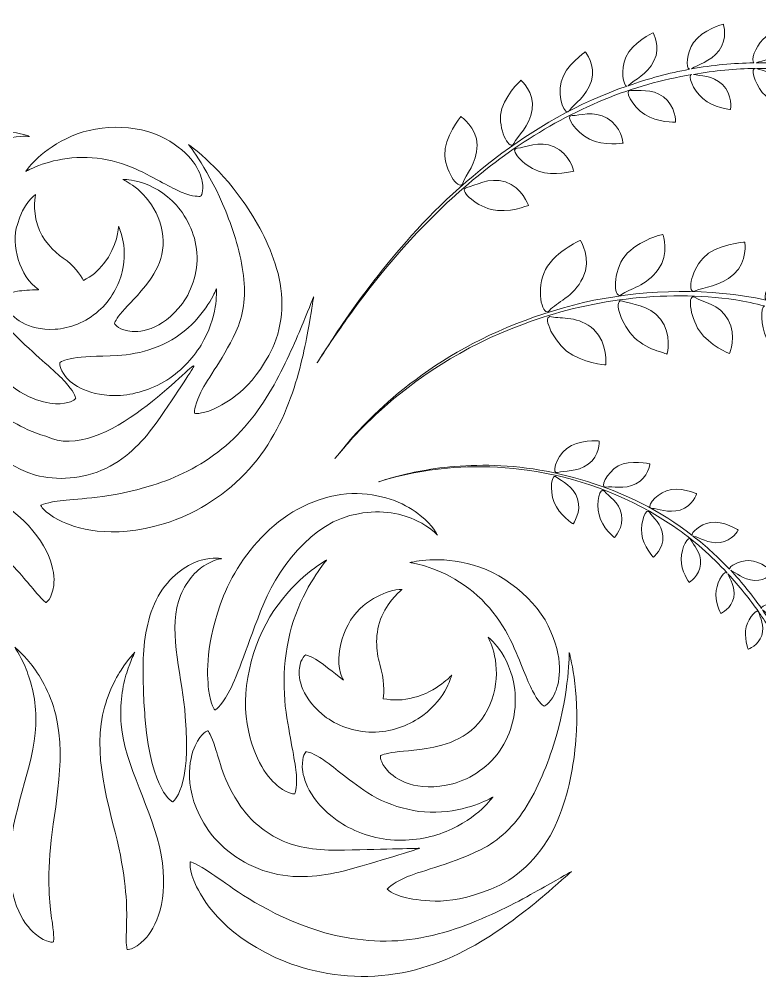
# Model space of a CAD drawing. Extents: x 359 to 483, y -510 to -85.
# Drawn here: x 419.09 to 431.93, y -237.5 to -220.81 of the extents above; entities that cross this region are included whole.
import ezdxf

# ---------------------------------------------------------------- set-up
doc = ezdxf.new("R2010")
doc.units = 0
doc.header["$MEASUREMENT"] = 0
doc.layers.add('Layer 1', color=7, linetype='Continuous')

msp = doc.modelspace()

# ---------------------------------------------------------------- linework, layer by layer
at = {"layer": 'Layer 1', "lineweight": 0}
for points, knots in [([(480.384, -236.21), (477.778, -218.221), (471.8, -202.258), (457.192, -190.652), (456.27, -189.919), (455.329, -189.239), (454.378, -188.583), (454.375, -188.577), (454.375, -188.574), (454.372, -188.568), (452.72, -185.571), (444.486, -174.406), (443.343, -166.788), (443.113, -165.25), (443.023, -163.689), (442.923, -162.139), (442.516, -155.827), (442.299, -149.504), (441.696, -143.205), (441.4, -140.11), (441.039, -137.006), (440.409, -133.958), (439.927, -131.628), (439.549, -128.164), (437.361, -126.737), (435.822, -125.733), (433.515, -125.783), (431.765, -125.417), (429.415, -124.926), (427.103, -124.275), (424.81, -123.567), (424.638, -123.514), (424.466, -123.476), (424.294, -123.43), (423.24, -120.997), (423.108, -118.615), (423.164, -117.16), (426.49, -115.522), (428.87, -111.133), (428.857, -105.967), (428.844, -100.129), (425.783, -95.293), (421.768, -94.311), (423.648, -93.525), (424.872, -91.484), (424.391, -89.236), (424.033, -87.566), (422.678, -86.221), (421.006, -85.876), (418.135, -85.282), (415.613, -87.462), (415.619, -90.226), (415.624, -92.127), (416.825, -93.741), (418.506, -94.37), (414.609, -95.495), (411.688, -100.28), (411.702, -106.008), (411.714, -111.174), (414.114, -115.551), (417.448, -117.174), (417.51, -118.618), (417.393, -120.978), (416.37, -123.399), (413.705, -123.916), (411.064, -124.78), (408.486, -125.448), (406.503, -125.963), (404.179, -125.643), (402.395, -126.819), (400.214, -128.258), (399.852, -131.723), (399.381, -134.055), (398.765, -137.106), (398.42, -140.212), (398.138, -143.309), (397.565, -149.61), (397.378, -155.934), (397.001, -162.248), (396.908, -163.799), (396.826, -165.36), (396.603, -166.899), (395.496, -174.522), (387.038, -186.635), (385.4, -189.64), (385.399, -189.643), (385.399, -189.644), (385.397, -189.647), (384.881, -190.029), (384.367, -190.419), (383.86, -190.826), (369.308, -202.502), (363.405, -218.492), (360.884, -236.493), (359.233, -248.287), (359.066, -443.788), (359.066, -443.788), (359.066, -479.813), (384.682, -509.503), (420.707, -509.503), (420.707, -509.503), (420.707, -509.503), (420.707, -509.503), (456.731, -509.503), (482.824, -479.813), (482.824, -443.788), (482.824, -443.788), (482.092, -247.996), (480.384, -236.21)], [0, 0, 0, 0, 1, 1, 1, 2, 2, 2, 3, 3, 3, 4, 4, 4, 5, 5, 5, 6, 6, 6, 7, 7, 7, 8, 8, 8, 9, 9, 9, 10, 10, 10, 11, 11, 11, 12, 12, 12, 13, 13, 13, 14, 14, 14, 15, 15, 15, 16, 16, 16, 17, 17, 17, 18, 18, 18, 19, 19, 19, 20, 20, 20, 21, 21, 21, 22, 22, 22, 23, 23, 23, 24, 24, 24, 25, 25, 25, 26, 26, 26, 27, 27, 27, 28, 28, 28, 29, 29, 29, 30, 30, 30, 31, 31, 31, 32, 32, 32, 33, 33, 33, 34, 34, 34, 35, 35, 35, 36, 36, 36, 36]), ([(392.414, -224.216), (391.588, -223.766), (390.833, -223.075), (390.302, -222.218), (389.758, -221.368), (389.418, -220.359), (389.326, -219.294), (389.242, -218.235), (389.431, -217.081), (389.965, -216.088), (390.467, -215.081), (391.488, -213.995), (392.914, -213.288), (394.326, -212.579), (396.141, -212.198), (397.997, -212.428), (399.847, -212.624), (401.682, -213.296), (403.417, -214.099), (405.159, -214.903), (406.829, -215.834), (408.513, -216.557), (410.19, -217.287), (411.897, -217.795), (413.509, -217.883), (415.113, -217.967), (416.585, -217.585), (417.691, -217.02), (418.808, -216.455), (419.534, -215.692), (419.937, -215.112), (420.132, -214.815), (420.274, -214.574), (420.347, -214.4), (420.428, -214.229), (420.47, -214.139), (420.47, -214.139), (420.47, -214.139), (420.432, -214.231), (420.36, -214.406), (420.295, -214.585), (420.165, -214.832), (419.983, -215.142), (419.605, -215.746), (418.905, -216.561), (417.786, -217.196), (416.678, -217.829), (415.181, -218.298), (413.496, -218.287), (411.817, -218.273), (410.019, -217.822), (408.273, -217.15), (406.519, -216.484), (404.797, -215.616), (403.066, -214.9), (401.34, -214.182), (399.58, -213.621), (397.897, -213.503), (396.226, -213.352), (394.668, -213.745), (393.476, -214.376), (392.277, -215.01), (391.49, -215.896), (391.102, -216.675), (390.26, -218.235), (390.708, -220.152), (391.641, -221.285), (392.575, -222.473), (393.891, -222.817), (394.956, -222.794), (396.038, -222.766), (396.851, -222.447), (397.436, -222.257), (398.024, -222.067), (398.472, -221.985), (398.849, -222.337), (399.192, -222.648), (399.097, -223.22), (398.422, -223.833), (397.761, -224.435), (396.49, -224.984), (394.899, -224.908), (394.108, -224.869), (393.243, -224.655), (392.414, -224.216)], [0, 0, 0, 0, 1, 1, 1, 2, 2, 2, 3, 3, 3, 4, 4, 4, 5, 5, 5, 6, 6, 6, 7, 7, 7, 8, 8, 8, 9, 9, 9, 10, 10, 10, 11, 11, 11, 12, 12, 12, 13, 13, 13, 14, 14, 14, 15, 15, 15, 16, 16, 16, 17, 17, 17, 18, 18, 18, 19, 19, 19, 20, 20, 20, 21, 21, 21, 22, 22, 22, 23, 23, 23, 24, 24, 24, 25, 25, 25, 26, 26, 26, 27, 27, 27, 28, 28, 28, 28]), ([(448.851, -224.201), (448.026, -224.643), (447.163, -224.861), (446.373, -224.903), (444.783, -224.986), (443.508, -224.44), (442.85, -223.833), (442.177, -223.216), (442.093, -222.635), (442.455, -222.305), (442.813, -221.972), (443.25, -222.062), (443.836, -222.257), (444.418, -222.452), (445.236, -222.768), (446.316, -222.789), (447.381, -222.805), (448.685, -222.452), (449.606, -221.268), (450.527, -220.137), (450.963, -218.237), (450.13, -216.696), (449.746, -215.925), (448.966, -215.046), (447.776, -214.416), (446.59, -213.789), (445.042, -213.398), (443.379, -213.548), (441.704, -213.666), (439.948, -214.224), (438.224, -214.942), (436.495, -215.657), (434.773, -216.525), (433.016, -217.192), (431.267, -217.865), (429.464, -218.318), (427.778, -218.333), (426.084, -218.343), (424.58, -217.873), (423.464, -217.236), (422.339, -216.598), (421.633, -215.777), (421.251, -215.167), (421.067, -214.855), (420.936, -214.605), (420.871, -214.424), (420.798, -214.248), (420.759, -214.155), (420.759, -214.155), (420.759, -214.155), (420.802, -214.246), (420.884, -214.419), (420.957, -214.595), (421.101, -214.837), (421.297, -215.137), (421.704, -215.722), (422.436, -216.492), (423.56, -217.06), (424.672, -217.628), (426.152, -218.012), (427.764, -217.928), (429.384, -217.84), (431.096, -217.33), (432.776, -216.599), (434.463, -215.875), (436.133, -214.943), (437.873, -214.141), (439.606, -213.339), (441.436, -212.668), (443.279, -212.473), (445.128, -212.243), (446.933, -212.624), (448.337, -213.328), (449.755, -214.031), (450.769, -215.109), (451.267, -216.109), (451.797, -217.094), (451.986, -218.237), (451.905, -219.289), (451.817, -220.348), (451.483, -221.352), (450.946, -222.201), (450.42, -223.056), (449.672, -223.748), (448.851, -224.201)], [0, 0, 0, 0, 1, 1, 1, 2, 2, 2, 3, 3, 3, 4, 4, 4, 5, 5, 5, 6, 6, 6, 7, 7, 7, 8, 8, 8, 9, 9, 9, 10, 10, 10, 11, 11, 11, 12, 12, 12, 13, 13, 13, 14, 14, 14, 15, 15, 15, 16, 16, 16, 17, 17, 17, 18, 18, 18, 19, 19, 19, 20, 20, 20, 21, 21, 21, 22, 22, 22, 23, 23, 23, 24, 24, 24, 25, 25, 25, 26, 26, 26, 27, 27, 27, 28, 28, 28, 28]), ([(438.659, -217.522), (436.41, -218.055), (433.875, -218.93), (431.377, -219.288), (430.132, -219.47), (428.907, -219.528), (427.791, -219.426), (426.677, -219.324), (425.681, -219.08), (424.886, -218.757), (424.085, -218.445), (423.496, -218.047), (423.13, -217.733), (422.949, -217.572), (422.814, -217.441), (422.733, -217.341), (422.649, -217.245), (422.604, -217.194), (422.604, -217.194), (422.604, -217.194), (422.782, -217.401), (423.164, -217.69), (423.549, -217.974), (424.152, -218.321), (424.953, -218.569), (425.749, -218.828), (426.734, -218.997), (427.814, -219.022), (428.894, -219.046), (430.073, -218.912), (431.264, -218.659), (433.656, -218.158), (436.087, -217.151), (438.381, -216.479), (440.666, -215.786), (442.83, -215.514), (444.255, -215.683), (444.962, -215.753), (445.666, -215.89), (446.333, -216.128), (446.995, -216.372), (447.65, -216.703), (448.178, -217.284), (448.727, -217.865), (449.008, -218.785), (448.797, -219.607), (448.591, -220.435), (448.005, -221.017), (447.448, -221.326), (446.342, -221.919), (445.363, -221.849), (444.736, -221.582), (444.096, -221.294), (443.926, -220.797), (444.202, -220.386), (444.466, -219.98), (444.749, -219.845), (445.092, -219.757), (445.426, -219.675), (445.98, -219.654), (446.473, -219.45), (446.693, -219.359), (446.87, -219.226), (446.967, -219.054), (447.059, -218.885), (447.091, -218.607), (446.899, -218.298), (446.704, -217.971), (446.293, -217.644), (445.803, -217.408), (445.308, -217.171), (444.736, -217.016), (444.125, -216.955), (442.91, -216.808), (440.909, -216.963), (438.659, -217.522)], [0, 0, 0, 0, 1, 1, 1, 2, 2, 2, 3, 3, 3, 4, 4, 4, 5, 5, 5, 6, 6, 6, 7, 7, 7, 8, 8, 8, 9, 9, 9, 10, 10, 10, 11, 11, 11, 12, 12, 12, 13, 13, 13, 14, 14, 14, 15, 15, 15, 16, 16, 16, 17, 17, 17, 18, 18, 18, 19, 19, 19, 20, 20, 20, 21, 21, 21, 22, 22, 22, 23, 23, 23, 24, 24, 24, 25, 25, 25, 25]), ([(429.632, -221.972), (429.562, -221.968), (429.515, -221.695), (429.612, -221.472), (429.72, -221.214), (430.085, -221.048), (430.085, -221.048), (430.085, -221.048), (430.223, -221.289), (430.099, -221.533), (429.98, -221.781), (429.755, -221.856), (429.665, -221.955), (429.659, -221.96), (429.656, -221.962), (429.653, -221.965), (430.003, -221.841), (430.359, -221.745), (430.713, -221.681), (430.654, -221.656), (430.661, -221.399), (430.787, -221.215), (430.934, -220.993), (431.302, -220.899), (431.302, -220.899), (431.302, -220.899), (431.385, -221.145), (431.227, -221.354), (431.071, -221.558), (430.852, -221.598), (430.751, -221.672), (430.751, -221.672), (430.747, -221.674), (430.747, -221.674), (431.115, -221.608), (431.48, -221.574), (431.83, -221.57), (431.785, -221.529), (431.842, -221.303), (431.993, -221.156), (432.172, -220.98), (432.531, -220.961), (432.531, -220.961), (432.531, -220.961), (432.556, -221.203), (432.369, -221.363), (432.186, -221.527), (431.981, -221.517), (431.872, -221.57), (432.034, -221.566), (432.192, -221.577), (432.347, -221.585), (432.56, -221.603), (432.76, -221.63), (432.951, -221.665), (432.919, -221.621), (433.022, -221.422), (433.192, -221.324), (433.396, -221.198), (433.726, -221.256), (433.726, -221.256), (433.726, -221.256), (433.694, -221.48), (433.488, -221.589), (433.289, -221.692), (433.102, -221.656), (432.993, -221.672), (433.389, -221.751), (433.733, -221.864), (434.033, -221.987), (434.004, -221.943), (434.144, -221.784), (434.329, -221.724), (434.542, -221.658), (434.83, -221.776), (434.83, -221.776), (434.83, -221.776), (434.751, -221.968), (434.539, -222.024), (434.327, -222.082), (434.168, -221.996), (434.062, -221.998), (434.062, -221.998), (434.06, -221.998), (434.06, -221.998), (435.506, -222.645), (435.884, -223.308), (436.062, -223.494), (436.067, -223.493), (436.072, -223.494), (436.08, -223.499), (436.156, -223.549), (436.289, -223.563), (436.413, -223.748), (436.535, -223.936), (436.509, -224.149), (436.509, -224.149), (436.509, -224.149), (436.317, -224.055), (436.204, -223.882), (436.115, -223.744), (436.046, -223.555), (436.053, -223.506), (435.935, -223.375), (435.708, -223.095), (435.173, -222.704), (434.9, -222.512), (434.519, -222.284), (434.034, -222.087), (434.11, -222.154), (434.272, -222.222), (434.34, -222.415), (434.407, -222.614), (434.285, -222.788), (434.285, -222.788), (434.285, -222.788), (434.08, -222.651), (434.007, -222.457), (433.934, -222.274), (433.954, -222.032), (434.021, -222.081), (433.716, -221.958), (433.378, -221.843), (432.973, -221.765), (433.061, -221.831), (433.253, -221.861), (433.356, -222.062), (433.459, -222.259), (433.359, -222.464), (433.359, -222.464), (433.359, -222.464), (433.121, -222.352), (433.009, -222.167), (432.901, -221.977), (432.88, -221.715), (432.967, -221.764), (432.769, -221.726), (432.563, -221.694), (432.34, -221.674), (432.192, -221.662), (432.034, -221.667), (431.878, -221.668), (431.985, -221.712), (432.186, -221.723), (432.327, -221.905), (432.468, -222.096), (432.397, -222.329), (432.397, -222.329), (432.397, -222.329), (432.129, -222.258), (431.978, -222.08), (431.835, -221.91), (431.772, -221.644), (431.861, -221.667), (431.513, -221.669), (431.149, -221.707), (430.783, -221.768), (430.903, -221.8), (431.112, -221.774), (431.287, -221.946), (431.464, -222.122), (431.427, -222.38), (431.427, -222.38), (431.427, -222.38), (431.13, -222.349), (430.945, -222.187), (430.771, -222.032), (430.67, -221.777), (430.756, -221.772), (430.247, -221.859), (429.732, -221.998), (429.233, -222.207), (428.193, -222.63), (427.253, -223.297), (426.514, -223.993), (425.771, -224.687), (425.215, -225.398), (424.838, -225.917), (424.646, -226.182), (424.5, -226.397), (424.402, -226.545), (424.312, -226.685), (424.257, -226.769), (424.257, -226.769), (424.257, -226.769), (424.308, -226.687), (424.402, -226.545), (424.458, -226.458), (424.525, -226.354), (424.611, -226.222), (424.842, -225.88), (425.18, -225.398), (425.632, -224.866), (426.517, -223.8), (427.946, -222.545), (429.632, -221.972)], [0, 0, 0, 0, 1, 1, 1, 2, 2, 2, 3, 3, 3, 4, 4, 4, 5, 5, 5, 6, 6, 6, 7, 7, 7, 8, 8, 8, 9, 9, 9, 10, 10, 10, 11, 11, 11, 12, 12, 12, 13, 13, 13, 14, 14, 14, 15, 15, 15, 16, 16, 16, 17, 17, 17, 18, 18, 18, 19, 19, 19, 20, 20, 20, 21, 21, 21, 22, 22, 22, 23, 23, 23, 24, 24, 24, 25, 25, 25, 26, 26, 26, 27, 27, 27, 28, 28, 28, 29, 29, 29, 30, 30, 30, 31, 31, 31, 32, 32, 32, 33, 33, 33, 34, 34, 34, 35, 35, 35, 36, 36, 36, 37, 37, 37, 38, 38, 38, 39, 39, 39, 40, 40, 40, 41, 41, 41, 42, 42, 42, 43, 43, 43, 44, 44, 44, 45, 45, 45, 46, 46, 46, 47, 47, 47, 48, 48, 48, 49, 49, 49, 50, 50, 50, 51, 51, 51, 52, 52, 52, 53, 53, 53, 54, 54, 54, 55, 55, 55, 56, 56, 56, 57, 57, 57, 58, 58, 58, 59, 59, 59, 60, 60, 60, 61, 61, 61, 62, 62, 62, 63, 63, 63, 64, 64, 64, 65, 65, 65, 65]), ([(428.49, -221.899), (428.558, -221.615), (428.908, -221.379), (428.908, -221.379), (428.908, -221.379), (429.098, -221.605), (429.014, -221.883), (428.931, -222.158), (428.711, -222.277), (428.633, -222.393), (428.558, -222.509), (428.421, -222.184), (428.49, -221.899)], [0, 0, 0, 0, 1, 1, 1, 2, 2, 2, 3, 3, 3, 4, 4, 4, 4]), ([(427.439, -222.477), (427.463, -222.168), (427.792, -221.871), (427.792, -221.871), (427.792, -221.871), (428.03, -222.077), (427.985, -222.376), (427.946, -222.677), (427.731, -222.833), (427.669, -222.967), (427.608, -223.096), (427.413, -222.781), (427.439, -222.477)], [0, 0, 0, 0, 1, 1, 1, 2, 2, 2, 3, 3, 3, 4, 4, 4, 4]), ([(429.696, -222.047), (429.824, -222.066), (430.053, -222.003), (430.266, -222.159), (430.478, -222.321), (430.475, -222.597), (430.475, -222.597), (430.475, -222.597), (430.157, -222.609), (429.939, -222.466), (429.722, -222.321), (429.566, -222.025), (429.696, -222.047)], [0, 0, 0, 0, 1, 1, 1, 2, 2, 2, 3, 3, 3, 4, 4, 4, 4]), ([(426.472, -223.177), (426.453, -222.857), (426.749, -222.501), (426.749, -222.501), (426.749, -222.501), (427.029, -222.678), (427.03, -222.998), (427.032, -223.314), (426.83, -223.507), (426.784, -223.654), (426.739, -223.799), (426.491, -223.498), (426.472, -223.177)], [0, 0, 0, 0, 1, 1, 1, 2, 2, 2, 3, 3, 3, 4, 4, 4, 4]), ([(428.983, -222.892), (428.737, -222.768), (428.539, -222.478), (428.677, -222.481), (428.814, -222.488), (429.044, -222.387), (429.289, -222.527), (429.53, -222.666), (429.563, -222.959), (429.563, -222.959), (429.563, -222.959), (429.23, -223.016), (428.983, -222.892)], [0, 0, 0, 0, 1, 1, 1, 2, 2, 2, 3, 3, 3, 4, 4, 4, 4]), ([(422.264, -223.626), (422.297, -223.807), (422.238, -223.883), (422.238, -223.883), (422.238, -223.883), (422.147, -223.897), (421.993, -223.845), (421.837, -223.795), (421.633, -223.678), (421.296, -223.501), (420.964, -223.316), (420.464, -223.166), (420.002, -223.218), (419.545, -223.256), (419.203, -223.451), (419.203, -223.451), (419.203, -223.451), (419.417, -223.119), (419.904, -222.884), (420.373, -222.632), (421.136, -222.611), (421.612, -222.88), (422.092, -223.134), (422.23, -223.453), (422.264, -223.626)], [0, 0, 0, 0, 1, 1, 1, 2, 2, 2, 3, 3, 3, 4, 4, 4, 5, 5, 5, 6, 6, 6, 7, 7, 7, 8, 8, 8, 8]), ([(418.876, -222.88), (418.643, -222.932), (418.34, -223.096), (418.111, -223.372), (417.624, -223.925), (417.688, -224.866), (417.897, -225.496), (418.103, -226.147), (418.258, -226.554), (418.287, -226.81), (418.325, -227.064), (418.277, -227.156), (418.277, -227.156), (418.277, -227.156), (418.173, -227.149), (417.98, -226.975), (417.798, -226.796), (417.477, -226.469), (417.229, -225.693), (417.112, -225.303), (417.061, -224.812), (417.158, -224.33), (417.247, -223.848), (417.518, -223.382), (417.872, -223.118), (418.221, -222.85), (418.605, -222.762), (418.865, -222.771), (419.129, -222.775), (419.268, -222.847), (419.268, -222.847), (419.268, -222.847), (419.112, -222.82), (418.876, -222.88)], [0, 0, 0, 0, 1, 1, 1, 2, 2, 2, 3, 3, 3, 4, 4, 4, 5, 5, 5, 6, 6, 6, 7, 7, 7, 8, 8, 8, 9, 9, 9, 10, 10, 10, 11, 11, 11, 11]), ([(422.221, -227.322), (422.313, -227.097), (422.591, -226.772), (422.848, -226.231), (422.971, -225.959), (423.029, -225.638), (422.979, -225.258), (422.932, -224.883), (422.807, -224.482), (422.67, -224.142), (422.393, -223.453), (422.024, -222.984), (422.024, -222.984), (422.024, -222.984), (422.515, -223.321), (422.975, -223.974), (423.202, -224.3), (423.422, -224.688), (423.554, -225.136), (423.694, -225.578), (423.669, -226.122), (423.487, -226.507), (423.113, -227.272), (422.675, -227.461), (422.46, -227.575), (422.226, -227.675), (422.128, -227.644), (422.128, -227.644), (422.128, -227.644), (422.113, -227.543), (422.221, -227.322)], [0, 0, 0, 0, 1, 1, 1, 2, 2, 2, 3, 3, 3, 4, 4, 4, 5, 5, 5, 6, 6, 6, 7, 7, 7, 8, 8, 8, 9, 9, 9, 10, 10, 10, 10]), ([(428.707, -223.446), (428.707, -223.446), (428.364, -223.545), (428.093, -223.447), (427.82, -223.344), (427.579, -223.06), (427.726, -223.05), (427.868, -223.038), (428.099, -222.908), (428.37, -223.023), (428.639, -223.143), (428.707, -223.446), (428.707, -223.446)], [0, 0, 0, 0, 1, 1, 1, 2, 2, 2, 3, 3, 3, 4, 4, 4, 4]), ([(421.462, -224.172), (421.365, -223.972), (421.22, -223.817), (421.098, -223.724), (420.976, -223.631), (420.885, -223.592), (420.885, -223.592), (420.885, -223.592), (420.982, -223.587), (421.145, -223.626), (421.306, -223.665), (421.533, -223.764), (421.739, -223.961), (421.942, -224.156), (422.122, -224.453), (422.163, -224.8), (422.209, -225.15), (422.092, -225.502), (421.921, -225.74), (421.559, -226.224), (421.148, -226.254), (420.971, -226.218), (420.778, -226.177), (420.739, -226.087), (420.739, -226.087), (420.739, -226.087), (420.773, -226), (420.877, -225.882), (420.977, -225.76), (421.145, -225.618), (421.353, -225.338), (421.452, -225.196), (421.55, -225.019), (421.575, -224.815), (421.604, -224.61), (421.559, -224.371), (421.462, -224.172)], [0, 0, 0, 0, 1, 1, 1, 2, 2, 2, 3, 3, 3, 4, 4, 4, 5, 5, 5, 6, 6, 6, 7, 7, 7, 8, 8, 8, 9, 9, 9, 10, 10, 10, 11, 11, 11, 12, 12, 12, 12]), ([(427.92, -224.04), (427.92, -224.04), (427.571, -224.187), (427.274, -224.11), (426.979, -224.034), (426.701, -223.759), (426.851, -223.731), (426.999, -223.705), (427.226, -223.542), (427.522, -223.634), (427.814, -223.727), (427.92, -224.04), (427.92, -224.04)], [0, 0, 0, 0, 1, 1, 1, 2, 2, 2, 3, 3, 3, 4, 4, 4, 4]), ([(419.405, -224.375), (419.487, -224.653), (419.693, -224.84), (419.851, -224.953), (420.042, -225.087), (420.147, -225.239), (420.204, -225.343), (420.334, -225.272), (420.458, -225.181), (420.555, -225.05), (420.792, -224.756), (420.813, -224.408), (420.813, -224.408), (420.813, -224.408), (420.85, -224.481), (420.882, -224.618), (420.913, -224.754), (420.93, -224.96), (420.873, -225.193), (420.816, -225.424), (420.683, -225.68), (420.464, -225.872), (420.246, -226.069), (419.959, -226.172), (419.712, -226.189), (419.205, -226.212), (418.961, -225.971), (418.884, -225.833), (418.802, -225.683), (418.839, -225.595), (418.839, -225.595), (418.839, -225.595), (418.919, -225.55), (419.057, -225.53), (419.15, -225.514), (419.276, -225.509), (419.425, -225.504), (419.424, -225.503), (419.423, -225.503), (419.422, -225.502), (419.095, -225.275), (418.938, -224.717), (419.057, -224.37), (419.153, -224.006), (419.372, -223.853), (419.372, -223.853), (419.372, -223.853), (419.316, -224.111), (419.405, -224.375)], [0, 0, 0, 0, 1, 1, 1, 2, 2, 2, 3, 3, 3, 4, 4, 4, 5, 5, 5, 6, 6, 6, 7, 7, 7, 8, 8, 8, 9, 9, 9, 10, 10, 10, 11, 11, 11, 12, 12, 12, 13, 13, 13, 14, 14, 14, 15, 15, 15, 16, 16, 16, 16]), ([(419.933, -227.157), (420.052, -227.299), (420.068, -227.392), (420.068, -227.392), (420.068, -227.392), (420.005, -227.467), (419.801, -227.48), (419.605, -227.488), (419.229, -227.436), (418.779, -227.03), (418.319, -226.632), (417.998, -225.862), (417.998, -225.257), (417.977, -224.645), (418.165, -224.236), (418.165, -224.236), (418.165, -224.236), (418.156, -224.687), (418.34, -225.195), (418.513, -225.713), (418.901, -226.213), (419.253, -226.519), (419.599, -226.832), (419.816, -227.011), (419.933, -227.157)], [0, 0, 0, 0, 1, 1, 1, 2, 2, 2, 3, 3, 3, 4, 4, 4, 5, 5, 5, 6, 6, 6, 7, 7, 7, 8, 8, 8, 8]), ([(428.864, -225.298), (428.707, -225.626), (428.405, -225.725), (428.288, -225.861), (428.175, -225.99), (428.052, -225.562), (428.189, -225.219), (428.322, -224.865), (428.824, -224.647), (428.824, -224.647), (428.824, -224.647), (429.025, -224.965), (428.864, -225.298)], [0, 0, 0, 0, 1, 1, 1, 2, 2, 2, 3, 3, 3, 4, 4, 4, 4]), ([(429.975, -224.642), (430.124, -224.566), (430.251, -224.544), (430.251, -224.544), (430.251, -224.544), (430.381, -224.88), (430.172, -225.154), (429.97, -225.442), (429.67, -225.481), (429.538, -225.587), (429.411, -225.692), (429.371, -225.269), (429.558, -224.968), (429.653, -224.823), (429.825, -224.714), (429.975, -224.642)], [0, 0, 0, 0, 1, 1, 1, 2, 2, 2, 3, 3, 3, 4, 4, 4, 5, 5, 5, 5]), ([(430.95, -224.956), (431.18, -224.704), (431.673, -224.679), (431.673, -224.679), (431.673, -224.679), (431.73, -225.011), (431.485, -225.235), (431.245, -225.45), (430.958, -225.458), (430.816, -225.525), (430.679, -225.594), (430.719, -225.197), (430.95, -224.956)], [0, 0, 0, 0, 1, 1, 1, 2, 2, 2, 3, 3, 3, 4, 4, 4, 4]), ([(436.798, -228.651), (436.552, -228.601), (436.438, -228.428), (436.336, -228.368), (436.336, -228.368), (436.335, -228.367), (436.335, -228.367), (436.884, -229.074), (437.181, -229.65), (437.355, -230.071), (437.53, -230.493), (437.611, -230.754), (437.647, -230.906), (437.652, -230.907), (437.657, -230.911), (437.663, -230.919), (437.715, -231.007), (437.86, -231.074), (437.912, -231.32), (437.961, -231.568), (437.86, -231.785), (437.86, -231.785), (437.86, -231.785), (437.682, -231.612), (437.636, -231.378), (437.6, -231.194), (437.597, -230.966), (437.632, -230.915), (437.569, -230.723), (437.437, -230.338), (437.089, -229.668), (436.724, -229.016), (436.124, -228.036), (434.828, -227.054), (434.692, -226.952), (434.537, -226.858), (434.387, -226.762), (434.456, -226.876), (434.656, -226.996), (434.675, -227.269), (434.696, -227.539), (434.487, -227.722), (434.487, -227.722), (434.487, -227.722), (434.27, -227.48), (434.23, -227.222), (434.197, -226.967), (434.304, -226.668), (434.374, -226.753), (434.038, -226.538), (433.67, -226.344), (433.278, -226.179), (433.373, -226.283), (433.586, -226.398), (433.651, -226.66), (433.709, -226.944), (433.514, -227.165), (433.514, -227.165), (433.514, -227.165), (433.248, -226.957), (433.174, -226.682), (433.106, -226.428), (433.162, -226.134), (433.245, -226.167), (432.87, -226.012), (432.474, -225.884), (432.062, -225.793), (432.176, -225.882), (432.434, -225.962), (432.544, -226.244), (432.65, -226.521), (432.478, -226.788), (432.478, -226.788), (432.478, -226.788), (432.173, -226.609), (432.049, -226.343), (431.946, -226.118), (431.945, -225.814), (432.017, -225.783), (431.85, -225.748), (431.686, -225.702), (431.516, -225.68), (430.25, -225.497), (428.934, -225.686), (427.852, -226.093), (426.758, -226.483), (425.914, -227.094), (425.37, -227.578), (425.102, -227.828), (424.894, -228.037), (424.767, -228.194), (424.635, -228.348), (424.563, -228.432), (424.563, -228.432), (424.563, -228.432), (424.606, -228.379), (424.688, -228.282), (424.772, -228.187), (424.881, -228.035), (425.051, -227.872), (425.371, -227.527), (425.878, -227.077), (426.558, -226.663), (427.239, -226.249), (428.101, -225.889), (429.056, -225.687), (430.01, -225.499), (431.058, -225.467), (432.044, -225.683), (431.977, -225.638), (432.092, -225.344), (432.322, -225.182), (432.585, -224.993), (433.046, -225.058), (433.046, -225.058), (433.046, -225.058), (433.034, -225.372), (432.762, -225.538), (432.496, -225.702), (432.234, -225.637), (432.086, -225.685), (432.077, -225.686), (432.073, -225.687), (432.068, -225.688), (432.484, -225.768), (432.884, -225.904), (433.265, -226.053), (433.223, -225.996), (433.391, -225.748), (433.625, -225.653), (433.762, -225.597), (433.936, -225.599), (434.075, -225.616), (434.216, -225.63), (434.314, -225.672), (434.314, -225.672), (434.314, -225.672), (434.239, -225.961), (433.961, -226.056), (433.68, -226.167), (433.45, -226.058), (433.307, -226.068), (433.307, -226.068), (433.303, -226.067), (433.303, -226.067), (433.695, -226.235), (434.066, -226.425), (434.402, -226.639), (434.385, -226.572), (434.579, -226.392), (434.812, -226.344), (435.096, -226.279), (435.444, -226.481), (435.444, -226.481), (435.444, -226.481), (435.321, -226.73), (435.045, -226.772), (434.777, -226.809), (434.575, -226.69), (434.443, -226.666), (434.596, -226.769), (434.752, -226.861), (434.888, -226.973), (435.084, -227.118), (435.264, -227.261), (435.426, -227.412), (435.421, -227.348), (435.636, -227.219), (435.863, -227.214), (436.13, -227.213), (436.42, -227.449), (436.42, -227.449), (436.42, -227.449), (436.263, -227.652), (435.996, -227.645), (435.737, -227.639), (435.587, -227.482), (435.462, -227.444), (435.806, -227.749), (436.078, -228.058), (436.314, -228.341), (436.308, -228.283), (436.539, -228.198), (436.749, -228.243), (436.997, -228.29), (437.222, -228.555), (437.222, -228.555), (437.222, -228.555), (437.04, -228.708), (436.798, -228.651)], [0, 0, 0, 0, 1, 1, 1, 2, 2, 2, 3, 3, 3, 4, 4, 4, 5, 5, 5, 6, 6, 6, 7, 7, 7, 8, 8, 8, 9, 9, 9, 10, 10, 10, 11, 11, 11, 12, 12, 12, 13, 13, 13, 14, 14, 14, 15, 15, 15, 16, 16, 16, 17, 17, 17, 18, 18, 18, 19, 19, 19, 20, 20, 20, 21, 21, 21, 22, 22, 22, 23, 23, 23, 24, 24, 24, 25, 25, 25, 26, 26, 26, 27, 27, 27, 28, 28, 28, 29, 29, 29, 30, 30, 30, 31, 31, 31, 32, 32, 32, 33, 33, 33, 34, 34, 34, 35, 35, 35, 36, 36, 36, 37, 37, 37, 38, 38, 38, 39, 39, 39, 40, 40, 40, 41, 41, 41, 42, 42, 42, 43, 43, 43, 44, 44, 44, 45, 45, 45, 46, 46, 46, 47, 47, 47, 48, 48, 48, 49, 49, 49, 50, 50, 50, 51, 51, 51, 52, 52, 52, 53, 53, 53, 54, 54, 54, 55, 55, 55, 56, 56, 56, 57, 57, 57, 58, 58, 58, 59, 59, 59, 60, 60, 60, 61, 61, 61, 62, 62, 62, 63, 63, 63, 63]), ([(421.698, -227.037), (421.435, -227.218), (421.121, -227.316), (420.848, -227.335), (420.292, -227.365), (420.006, -227.146), (419.892, -227.009), (419.775, -226.863), (419.792, -226.769), (419.792, -226.769), (419.792, -226.769), (419.867, -226.714), (420.027, -226.688), (420.188, -226.657), (420.421, -226.662), (420.798, -226.641), (421.175, -226.63), (421.673, -226.48), (422.017, -226.162), (422.365, -225.86), (422.509, -225.487), (422.509, -225.487), (422.509, -225.487), (422.516, -225.583), (422.497, -225.745), (422.477, -225.905), (422.422, -226.134), (422.293, -226.374), (422.165, -226.612), (421.962, -226.858), (421.698, -227.037)], [0, 0, 0, 0, 1, 1, 1, 2, 2, 2, 3, 3, 3, 4, 4, 4, 5, 5, 5, 6, 6, 6, 7, 7, 7, 8, 8, 8, 9, 9, 9, 10, 10, 10, 10]), ([(419.781, -229.501), (419.496, -229.351), (419.464, -229.242), (419.464, -229.242), (419.464, -229.242), (419.559, -229.187), (419.849, -229.16), (420.136, -229.118), (420.624, -229.131), (421.406, -228.893), (421.795, -228.771), (422.228, -228.569), (422.602, -228.265), (422.977, -227.969), (423.282, -227.556), (423.508, -227.15), (423.735, -226.745), (423.897, -226.354), (424.013, -226.075), (424.127, -225.795), (424.196, -225.624), (424.196, -225.624), (424.196, -225.624), (424.166, -225.806), (424.117, -226.105), (424.063, -226.405), (423.985, -226.824), (423.826, -227.292), (423.668, -227.758), (423.409, -228.279), (423.001, -228.697), (422.601, -229.115), (422.091, -229.409), (421.617, -229.557), (420.655, -229.848), (420.057, -229.634), (419.781, -229.501)], [0, 0, 0, 0, 1, 1, 1, 2, 2, 2, 3, 3, 3, 4, 4, 4, 5, 5, 5, 6, 6, 6, 7, 7, 7, 8, 8, 8, 9, 9, 9, 10, 10, 10, 11, 11, 11, 12, 12, 12, 12]), ([(430.325, -226.619), (430.325, -226.619), (430.229, -226.591), (430.106, -226.546), (429.983, -226.498), (429.83, -226.418), (429.72, -226.291), (429.501, -226.051), (429.399, -225.641), (429.553, -225.7), (429.703, -225.761), (430.006, -225.756), (430.214, -226.011), (430.418, -226.279), (430.325, -226.619), (430.325, -226.619)], [0, 0, 0, 0, 1, 1, 1, 2, 2, 2, 3, 3, 3, 4, 4, 4, 5, 5, 5, 5]), ([(430.812, -225.637), (430.944, -225.725), (431.23, -225.742), (431.388, -226.027), (431.543, -226.303), (431.408, -226.61), (431.408, -226.61), (431.408, -226.61), (431.061, -226.472), (430.887, -226.218), (430.716, -225.954), (430.676, -225.552), (430.812, -225.637)], [0, 0, 0, 0, 1, 1, 1, 2, 2, 2, 3, 3, 3, 4, 4, 4, 4]), ([(429.261, -226.808), (429.261, -226.808), (428.848, -226.775), (428.584, -226.566), (428.319, -226.345), (428.152, -225.931), (428.322, -225.973), (428.486, -226.01), (428.8, -225.954), (429.055, -226.195), (429.305, -226.433), (429.261, -226.808), (429.261, -226.808)], [0, 0, 0, 0, 1, 1, 1, 2, 2, 2, 3, 3, 3, 4, 4, 4, 4]), ([(418.37, -227.793), (418.323, -227.554), (418.393, -227.477), (418.393, -227.477), (418.393, -227.477), (418.49, -227.493), (418.66, -227.6), (418.838, -227.695), (419.083, -227.906), (419.551, -228.045), (420.568, -228.546), (422.105, -226.714), (422.12, -226.831), (422.12, -226.831), (421.853, -227.264), (421.464, -227.819), (421.263, -228.092), (420.992, -228.412), (420.59, -228.601), (420.197, -228.79), (419.739, -228.818), (419.371, -228.717), (418.619, -228.487), (418.423, -228.005), (418.37, -227.793)], [0, 0, 0, 0, 1, 1, 1, 2, 2, 2, 3, 3, 3, 4, 4, 4, 5, 5, 5, 6, 6, 6, 7, 7, 7, 8, 8, 8, 8]), ([(416.737, -227.59), (416.718, -227.369), (416.736, -227.238), (416.736, -227.238), (416.736, -227.238), (416.762, -227.369), (416.843, -227.565), (416.923, -227.759), (417.068, -228.017), (417.291, -228.238), (417.729, -228.692), (418.512, -228.945), (419.064, -229.418), (419.61, -229.886), (419.723, -230.39), (419.686, -230.631), (419.652, -230.883), (419.554, -230.928), (419.554, -230.928), (419.554, -230.928), (419.473, -230.872), (419.348, -230.715), (419.217, -230.559), (419.042, -230.324), (418.609, -229.946), (418.198, -229.575), (417.397, -229.109), (417.014, -228.448), (416.825, -228.127), (416.757, -227.811), (416.737, -227.59)], [0, 0, 0, 0, 1, 1, 1, 2, 2, 2, 3, 3, 3, 4, 4, 4, 5, 5, 5, 6, 6, 6, 7, 7, 7, 8, 8, 8, 9, 9, 9, 10, 10, 10, 10]), ([(429.149, -228.127), (429.149, -228.127), (429.163, -228.384), (428.958, -228.53), (428.756, -228.675), (428.543, -228.633), (428.428, -228.674), (428.317, -228.712), (428.389, -228.416), (428.585, -228.258), (428.782, -228.093), (429.149, -228.127), (429.149, -228.127)], [0, 0, 0, 0, 1, 1, 1, 2, 2, 2, 3, 3, 3, 4, 4, 4, 4]), ([(430.028, -228.523), (430.028, -228.523), (429.999, -228.767), (429.787, -228.868), (429.574, -228.977), (429.38, -228.904), (429.266, -228.925), (429.155, -228.946), (429.27, -228.68), (429.479, -228.559), (429.686, -228.444), (430.028, -228.523), (430.028, -228.523)], [0, 0, 0, 0, 1, 1, 1, 2, 2, 2, 3, 3, 3, 4, 4, 4, 4]), ([(433.009, -234.559), (433.008, -234.42), (433.004, -234.143), (432.93, -233.631), (432.886, -233.376), (432.811, -233.046), (432.684, -232.666), (432.685, -232.748), (432.717, -232.868), (432.647, -232.999), (432.566, -233.142), (432.402, -233.164), (432.402, -233.164), (432.402, -233.164), (432.373, -232.966), (432.448, -232.822), (432.516, -232.696), (432.64, -232.601), (432.671, -232.627), (432.59, -232.39), (432.494, -232.14), (432.359, -231.863), (432.372, -231.948), (432.422, -232.075), (432.358, -232.224), (432.29, -232.384), (432.117, -232.423), (432.117, -232.423), (432.117, -232.423), (432.063, -232.218), (432.127, -232.057), (432.18, -231.916), (432.308, -231.799), (432.341, -231.829), (432.272, -231.689), (432.209, -231.553), (432.121, -231.403), (432.061, -231.302), (431.988, -231.201), (431.919, -231.099), (431.931, -231.19), (432.027, -231.32), (431.968, -231.499), (431.912, -231.676), (431.732, -231.737), (431.732, -231.737), (431.732, -231.737), (431.655, -231.525), (431.699, -231.35), (431.746, -231.177), (431.897, -231.014), (431.916, -231.094), (431.761, -230.868), (431.579, -230.645), (431.382, -230.43), (431.411, -230.522), (431.515, -230.653), (431.483, -230.838), (431.443, -231.032), (431.26, -231.118), (431.26, -231.118), (431.26, -231.118), (431.148, -230.91), (431.177, -230.717), (431.206, -230.533), (431.333, -230.355), (431.371, -230.418), (431.098, -230.122), (430.789, -229.842), (430.438, -229.606), (429.718, -229.109), (428.871, -228.793), (428.09, -228.663), (427.309, -228.521), (426.601, -228.571), (426.108, -228.649), (425.614, -228.733), (425.326, -228.832), (425.326, -228.832), (425.326, -228.832), (425.502, -228.771), (425.816, -228.698), (426.129, -228.622), (426.585, -228.549), (427.13, -228.548), (428.215, -228.535), (429.672, -228.906), (430.761, -229.766), (430.734, -229.719), (430.893, -229.572), (431.081, -229.54), (431.297, -229.501), (431.56, -229.671), (431.56, -229.671), (431.56, -229.671), (431.462, -229.862), (431.246, -229.887), (431.034, -229.912), (430.891, -229.795), (430.787, -229.781), (430.78, -229.779), (430.775, -229.777), (430.775, -229.777), (431.007, -229.951), (431.215, -230.149), (431.41, -230.35), (431.401, -230.302), (431.574, -230.196), (431.747, -230.201), (431.95, -230.205), (432.169, -230.399), (432.169, -230.399), (432.169, -230.399), (432.044, -230.559), (431.844, -230.544), (431.638, -230.537), (431.524, -230.405), (431.433, -230.371), (431.433, -230.371), (431.43, -230.369), (431.43, -230.369), (431.627, -230.584), (431.807, -230.804), (431.962, -231.029), (431.969, -230.982), (432.139, -230.92), (432.299, -230.951), (432.494, -230.985), (432.66, -231.2), (432.66, -231.2), (432.66, -231.2), (432.518, -231.326), (432.332, -231.281), (432.152, -231.236), (432.057, -231.106), (431.981, -231.057), (432.049, -231.162), (432.123, -231.261), (432.18, -231.367), (432.266, -231.51), (432.343, -231.647), (432.408, -231.784), (432.421, -231.742), (432.59, -231.715), (432.735, -231.769), (432.905, -231.835), (433.03, -232.055), (433.03, -232.055), (433.03, -232.055), (432.879, -232.145), (432.711, -232.075), (432.548, -232.007), (432.492, -231.869), (432.423, -231.813), (432.563, -232.094), (432.661, -232.358), (432.743, -232.597), (432.753, -232.558), (432.921, -232.56), (433.045, -232.638), (433.192, -232.727), (433.273, -232.948), (433.273, -232.948), (433.273, -232.948), (433.12, -233.003), (432.978, -232.91), (432.833, -232.82), (432.801, -232.682), (432.75, -232.619), (432.75, -232.619), (432.75, -232.618), (432.75, -232.618), (433.1, -233.794), (433.013, -234.349), (433.021, -234.556), (433.021, -234.556), (433.026, -234.561), (433.028, -234.568), (433.044, -234.636), (433.124, -234.71), (433.108, -234.881), (433.09, -235.052), (432.98, -235.173), (432.98, -235.173), (432.98, -235.173), (432.898, -235.025), (432.916, -234.862), (432.929, -234.734), (432.976, -234.584), (433.009, -234.559)], [0, 0, 0, 0, 1, 1, 1, 2, 2, 2, 3, 3, 3, 4, 4, 4, 5, 5, 5, 6, 6, 6, 7, 7, 7, 8, 8, 8, 9, 9, 9, 10, 10, 10, 11, 11, 11, 12, 12, 12, 13, 13, 13, 14, 14, 14, 15, 15, 15, 16, 16, 16, 17, 17, 17, 18, 18, 18, 19, 19, 19, 20, 20, 20, 21, 21, 21, 22, 22, 22, 23, 23, 23, 24, 24, 24, 25, 25, 25, 26, 26, 26, 27, 27, 27, 28, 28, 28, 29, 29, 29, 30, 30, 30, 31, 31, 31, 32, 32, 32, 33, 33, 33, 34, 34, 34, 35, 35, 35, 36, 36, 36, 37, 37, 37, 38, 38, 38, 39, 39, 39, 40, 40, 40, 41, 41, 41, 42, 42, 42, 43, 43, 43, 44, 44, 44, 45, 45, 45, 46, 46, 46, 47, 47, 47, 48, 48, 48, 49, 49, 49, 50, 50, 50, 51, 51, 51, 52, 52, 52, 53, 53, 53, 54, 54, 54, 55, 55, 55, 56, 56, 56, 57, 57, 57, 58, 58, 58, 59, 59, 59, 60, 60, 60, 61, 61, 61, 62, 62, 62, 63, 63, 63, 63]), ([(428.696, -229.566), (428.696, -229.566), (428.454, -229.408), (428.367, -229.193), (428.282, -228.972), (428.323, -228.669), (428.41, -228.752), (428.496, -228.83), (428.702, -228.902), (428.775, -229.131), (428.847, -229.356), (428.696, -229.566), (428.696, -229.566)], [0, 0, 0, 0, 1, 1, 1, 2, 2, 2, 3, 3, 3, 4, 4, 4, 4]), ([(429.538, -229.4), (429.577, -229.627), (429.412, -229.803), (429.412, -229.803), (429.412, -229.803), (429.2, -229.632), (429.147, -229.408), (429.091, -229.191), (429.165, -228.912), (429.238, -228.998), (429.309, -229.083), (429.493, -229.178), (429.538, -229.4)], [0, 0, 0, 0, 1, 1, 1, 2, 2, 2, 3, 3, 3, 4, 4, 4, 4]), ([(430.838, -229.04), (430.838, -229.04), (430.772, -229.261), (430.555, -229.324), (430.343, -229.384), (430.166, -229.299), (430.059, -229.295), (429.953, -229.295), (430.103, -229.066), (430.317, -228.99), (430.534, -228.909), (430.838, -229.04), (430.838, -229.04)], [0, 0, 0, 0, 1, 1, 1, 2, 2, 2, 3, 3, 3, 4, 4, 4, 4]), ([(424.948, -229.039), (425.432, -229.046), (425.825, -229.231), (426.044, -229.417), (426.27, -229.601), (426.343, -229.759), (426.343, -229.759), (426.343, -229.759), (426.23, -229.625), (425.985, -229.509), (425.747, -229.388), (425.37, -229.312), (424.975, -229.387), (424.157, -229.516), (423.536, -230.381), (423.276, -231.079), (422.997, -231.792), (422.858, -232.255), (422.714, -232.498), (422.58, -232.746), (422.483, -232.793), (422.483, -232.793), (422.483, -232.793), (422.408, -232.717), (422.372, -232.434), (422.348, -232.154), (422.308, -231.65), (422.633, -230.813), (422.801, -230.398), (423.095, -229.942), (423.508, -229.594), (423.913, -229.241), (424.463, -229.026), (424.948, -229.039)], [0, 0, 0, 0, 1, 1, 1, 2, 2, 2, 3, 3, 3, 4, 4, 4, 5, 5, 5, 6, 6, 6, 7, 7, 7, 8, 8, 8, 9, 9, 9, 10, 10, 10, 11, 11, 11, 11]), ([(430.254, -229.779), (430.265, -229.996), (430.089, -230.143), (430.089, -230.143), (430.089, -230.143), (429.913, -229.95), (429.886, -229.739), (429.862, -229.524), (429.965, -229.269), (430.021, -229.362), (430.074, -229.456), (430.243, -229.557), (430.254, -229.779)], [0, 0, 0, 0, 1, 1, 1, 2, 2, 2, 3, 3, 3, 4, 4, 4, 4]), ([(430.907, -230.261), (430.893, -230.465), (430.709, -230.581), (430.709, -230.581), (430.709, -230.581), (430.568, -230.378), (430.569, -230.176), (430.572, -229.974), (430.698, -229.747), (430.74, -229.84), (430.783, -229.929), (430.92, -230.054), (430.907, -230.261)], [0, 0, 0, 0, 1, 1, 1, 2, 2, 2, 3, 3, 3, 4, 4, 4, 4]), ([(421.968, -232.904), (422.081, -234.165), (421.751, -234.386), (421.751, -234.386), (421.751, -234.386), (421.387, -234.227), (421.274, -232.966), (421.248, -232.648), (421.23, -232.294), (421.241, -231.901), (421.254, -231.511), (421.331, -231.084), (421.536, -230.758), (421.738, -230.435), (422.028, -230.252), (422.245, -230.193), (422.465, -230.133), (422.595, -230.167), (422.595, -230.167), (422.595, -230.167), (422.46, -230.181), (422.29, -230.292), (422.121, -230.401), (421.937, -230.623), (421.85, -230.908), (421.673, -231.471), (421.929, -232.262), (421.968, -232.904)], [0, 0, 0, 0, 1, 1, 1, 2, 2, 2, 3, 3, 3, 4, 4, 4, 5, 5, 5, 6, 6, 6, 7, 7, 7, 8, 8, 8, 9, 9, 9, 9]), ([(427.676, -231.721), (427.514, -231.321), (427.169, -230.841), (426.726, -230.573), (426.296, -230.295), (425.866, -230.235), (425.866, -230.235), (425.866, -230.235), (425.967, -230.208), (426.144, -230.192), (426.32, -230.177), (426.575, -230.18), (426.859, -230.251), (427.433, -230.369), (428.09, -230.881), (428.312, -231.436), (428.546, -231.982), (428.453, -232.348), (428.372, -232.519), (428.283, -232.698), (428.189, -232.724), (428.189, -232.724), (428.189, -232.724), (428.11, -232.674), (428.024, -232.52), (427.932, -232.367), (427.847, -232.118), (427.676, -231.721)], [0, 0, 0, 0, 1, 1, 1, 2, 2, 2, 3, 3, 3, 4, 4, 4, 5, 5, 5, 6, 6, 6, 7, 7, 7, 8, 8, 8, 9, 9, 9, 9]), ([(423.733, -232.928), (423.815, -233.448), (423.89, -233.754), (423.898, -233.958), (423.911, -234.159), (423.867, -234.246), (423.867, -234.246), (423.867, -234.246), (423.769, -234.261), (423.593, -234.126), (423.426, -233.993), (423.149, -233.686), (423.044, -233.029), (422.925, -232.372), (423.171, -231.491), (423.582, -230.966), (423.979, -230.421), (424.422, -230.191), (424.422, -230.191), (424.422, -230.191), (424.093, -230.566), (423.888, -231.133), (423.665, -231.699), (423.641, -232.411), (423.733, -232.928)], [0, 0, 0, 0, 1, 1, 1, 2, 2, 2, 3, 3, 3, 4, 4, 4, 5, 5, 5, 6, 6, 6, 7, 7, 7, 8, 8, 8, 8]), ([(424.057, -231.836), (424.057, -231.836), (424.148, -231.854), (424.273, -231.938), (424.383, -232.007), (424.513, -232.123), (424.711, -232.273), (424.695, -232.233), (424.676, -232.2), (424.664, -232.153), (424.542, -231.739), (424.78, -231.162), (425.114, -230.94), (425.439, -230.691), (425.732, -230.7), (425.732, -230.7), (425.732, -230.7), (425.501, -230.875), (425.381, -231.163), (425.248, -231.456), (425.28, -231.776), (425.342, -231.995), (425.424, -232.272), (425.418, -232.479), (425.402, -232.597), (425.571, -232.626), (425.751, -232.629), (425.93, -232.577), (426.341, -232.476), (426.591, -232.185), (426.591, -232.185), (426.591, -232.185), (426.57, -232.273), (426.5, -232.411), (426.429, -232.547), (426.298, -232.732), (426.087, -232.888), (425.877, -233.042), (425.587, -233.164), (425.271, -233.175), (424.953, -233.19), (424.64, -233.08), (424.42, -232.925), (423.975, -232.6), (423.927, -232.234), (423.948, -232.066), (423.974, -231.884), (424.057, -231.836), (424.057, -231.836)], [0, 0, 0, 0, 1, 1, 1, 2, 2, 2, 3, 3, 3, 4, 4, 4, 5, 5, 5, 6, 6, 6, 7, 7, 7, 8, 8, 8, 9, 9, 9, 10, 10, 10, 11, 11, 11, 12, 12, 12, 13, 13, 13, 14, 14, 14, 15, 15, 15, 16, 16, 16, 16]), ([(427.32, -231.79), (427.275, -231.625), (427.222, -231.529), (427.222, -231.529), (427.222, -231.529), (427.307, -231.594), (427.418, -231.742), (427.526, -231.89), (427.648, -232.133), (427.684, -232.443), (427.719, -232.749), (427.664, -233.124), (427.459, -233.445), (427.257, -233.771), (426.918, -233.986), (426.61, -234.072), (425.974, -234.235), (425.604, -233.986), (425.474, -233.842), (425.334, -233.683), (425.357, -233.585), (425.357, -233.585), (425.357, -233.585), (425.441, -233.541), (425.611, -233.522), (425.781, -233.495), (426.032, -233.503), (426.42, -233.402), (426.611, -233.346), (426.827, -233.255), (426.993, -233.087), (427.162, -232.922), (427.286, -232.677), (427.336, -232.433), (427.387, -232.189), (427.364, -231.954), (427.32, -231.79)], [0, 0, 0, 0, 1, 1, 1, 2, 2, 2, 3, 3, 3, 4, 4, 4, 5, 5, 5, 6, 6, 6, 7, 7, 7, 8, 8, 8, 9, 9, 9, 10, 10, 10, 11, 11, 11, 12, 12, 12, 12]), ([(419.663, -236.495), (419.698, -236.714), (419.683, -236.814), (419.683, -236.814), (419.683, -236.814), (419.578, -236.848), (419.364, -236.674), (419.156, -236.51), (418.863, -236.033), (418.925, -235.245), (418.988, -234.45), (419.398, -233.628), (419.377, -232.922), (419.374, -232.57), (419.282, -232.254), (419.189, -232.04), (419.095, -231.824), (419.012, -231.703), (419.012, -231.703), (419.012, -231.703), (419.127, -231.793), (419.282, -231.984), (419.436, -232.174), (419.624, -232.477), (419.722, -232.875), (419.928, -233.689), (419.654, -234.674), (419.62, -235.298), (419.575, -235.943), (419.634, -236.273), (419.663, -236.495)], [0, 0, 0, 0, 1, 1, 1, 2, 2, 2, 3, 3, 3, 4, 4, 4, 5, 5, 5, 6, 6, 6, 7, 7, 7, 8, 8, 8, 9, 9, 9, 10, 10, 10, 10]), ([(420.865, -235.43), (420.765, -234.814), (420.39, -233.863), (420.51, -233.031), (420.566, -232.625), (420.722, -232.304), (420.855, -232.099), (420.989, -231.893), (421.094, -231.791), (421.094, -231.791), (421.094, -231.791), (421.023, -231.921), (420.953, -232.145), (420.883, -232.368), (420.824, -232.692), (420.858, -233.042), (420.91, -233.746), (421.405, -234.521), (421.55, -235.305), (421.694, -236.082), (421.453, -236.588), (421.263, -236.772), (421.069, -236.967), (420.96, -236.945), (420.96, -236.945), (420.96, -236.945), (420.936, -236.847), (420.947, -236.626), (420.952, -236.401), (420.977, -236.067), (420.865, -235.43)], [0, 0, 0, 0, 1, 1, 1, 2, 2, 2, 3, 3, 3, 4, 4, 4, 5, 5, 5, 6, 6, 6, 7, 7, 7, 8, 8, 8, 9, 9, 9, 10, 10, 10, 10]), ([(427.099, -235.213), (427.4, -235.061), (427.681, -234.813), (427.9, -234.443), (428.12, -234.08), (428.287, -233.644), (428.401, -233.252), (428.632, -232.459), (428.63, -231.797), (428.63, -231.797), (428.63, -231.797), (428.811, -232.433), (428.744, -233.312), (428.708, -233.75), (428.624, -234.236), (428.424, -234.71), (428.236, -235.183), (427.842, -235.625), (427.423, -235.829), (426.579, -236.224), (426.071, -236.094), (425.807, -236.052), (425.536, -235.985), (425.473, -235.899), (425.473, -235.899), (425.473, -235.899), (425.53, -235.811), (425.779, -235.704), (426.017, -235.583), (426.487, -235.507), (427.099, -235.213)], [0, 0, 0, 0, 1, 1, 1, 2, 2, 2, 3, 3, 3, 4, 4, 4, 5, 5, 5, 6, 6, 6, 7, 7, 7, 8, 8, 8, 9, 9, 9, 10, 10, 10, 10]), ([(422.139, -233.411), (422.255, -233.173), (422.36, -233.152), (422.36, -233.152), (422.36, -233.152), (422.423, -233.23), (422.486, -233.443), (422.564, -233.649), (422.617, -234.012), (422.934, -234.472), (423.098, -234.698), (423.351, -234.93), (423.666, -235.065), (423.976, -235.203), (424.367, -235.229), (424.728, -235.223), (425.463, -235.204), (426.033, -235.19), (426.033, -235.19), (426.033, -235.19), (425.498, -235.369), (424.774, -235.568), (424.411, -235.66), (423.957, -235.741), (423.486, -235.624), (423.023, -235.512), (422.616, -235.221), (422.372, -234.883), (421.892, -234.174), (422.046, -233.63), (422.139, -233.411)], [0, 0, 0, 0, 1, 1, 1, 2, 2, 2, 3, 3, 3, 4, 4, 4, 5, 5, 5, 6, 6, 6, 7, 7, 7, 8, 8, 8, 9, 9, 9, 10, 10, 10, 10]), ([(424.063, -233.514), (424.063, -233.514), (424.157, -233.523), (424.305, -233.617), (424.459, -233.708), (424.652, -233.886), (425, -234.136), (425.342, -234.396), (425.894, -234.606), (426.415, -234.559), (426.928, -234.529), (427.306, -234.3), (427.306, -234.3), (427.306, -234.3), (427.243, -234.386), (427.112, -234.509), (426.981, -234.63), (426.773, -234.785), (426.497, -234.897), (426.221, -235.009), (425.878, -235.074), (425.53, -235.042), (425.182, -235.013), (424.849, -234.879), (424.603, -234.708), (424.11, -234.352), (424.01, -233.975), (423.999, -233.783), (423.991, -233.581), (424.063, -233.514), (424.063, -233.514)], [0, 0, 0, 0, 1, 1, 1, 2, 2, 2, 3, 3, 3, 4, 4, 4, 5, 5, 5, 6, 6, 6, 7, 7, 7, 8, 8, 8, 9, 9, 9, 10, 10, 10, 10]), ([(422.056, -235.425), (422.056, -235.425), (422.168, -235.448), (422.431, -235.633), (422.703, -235.805), (423.113, -236.169), (423.965, -236.512), (424.39, -236.679), (424.912, -236.805), (425.452, -236.799), (425.988, -236.8), (426.542, -236.65), (427.019, -236.451), (427.498, -236.253), (427.907, -236.024), (428.199, -235.861), (428.491, -235.694), (428.668, -235.594), (428.668, -235.594), (428.668, -235.594), (428.515, -235.728), (428.262, -235.95), (428.004, -236.168), (427.642, -236.472), (427.177, -236.761), (426.716, -237.049), (426.131, -237.312), (425.492, -237.385), (424.86, -237.464), (424.22, -237.361), (423.713, -237.161), (422.688, -236.747), (422.318, -236.157), (422.165, -235.857), (422.016, -235.536), (422.056, -235.425), (422.056, -235.425)], [0, 0, 0, 0, 1, 1, 1, 2, 2, 2, 3, 3, 3, 4, 4, 4, 5, 5, 5, 6, 6, 6, 7, 7, 7, 8, 8, 8, 9, 9, 9, 10, 10, 10, 11, 11, 11, 12, 12, 12, 12]), ([(423.083, -239.017), (423.524, -238.814), (423.829, -238.831), (424.079, -238.924), (424.329, -239.023), (424.533, -239.229), (424.863, -239.502), (425.494, -240.048), (426.813, -240.781), (428.423, -240.603), (429.209, -240.542), (430.443, -240.325), (431.821, -239.828), (433.201, -239.346), (434.717, -238.62), (436.162, -237.961), (437.6, -237.281), (439.067, -236.794), (440.18, -236.767), (440.733, -236.74), (441.183, -236.815), (441.482, -236.898), (441.782, -236.977), (441.94, -237.047), (441.94, -237.047), (441.94, -237.047), (441.773, -236.996), (441.471, -236.952), (441.169, -236.904), (440.725, -236.881), (440.198, -236.966), (439.134, -237.113), (437.8, -237.719), (436.455, -238.529), (435.094, -239.324), (433.636, -240.205), (432.22, -240.831), (430.814, -241.471), (429.441, -241.808), (428.539, -241.877), (426.77, -242.075), (424.927, -241.99), (423.684, -241.258), (423.07, -240.904), (422.651, -240.409), (422.549, -239.98), (422.439, -239.548), (422.632, -239.222), (423.083, -239.017)], [0, 0, 0, 0, 1, 1, 1, 2, 2, 2, 3, 3, 3, 4, 4, 4, 5, 5, 5, 6, 6, 6, 7, 7, 7, 8, 8, 8, 9, 9, 9, 10, 10, 10, 11, 11, 11, 12, 12, 12, 13, 13, 13, 14, 14, 14, 15, 15, 15, 16, 16, 16, 16])]:
    msp.add_open_spline(points, degree=3, knots=knots, dxfattribs=at)

doc.saveas('drawing.dxf')
